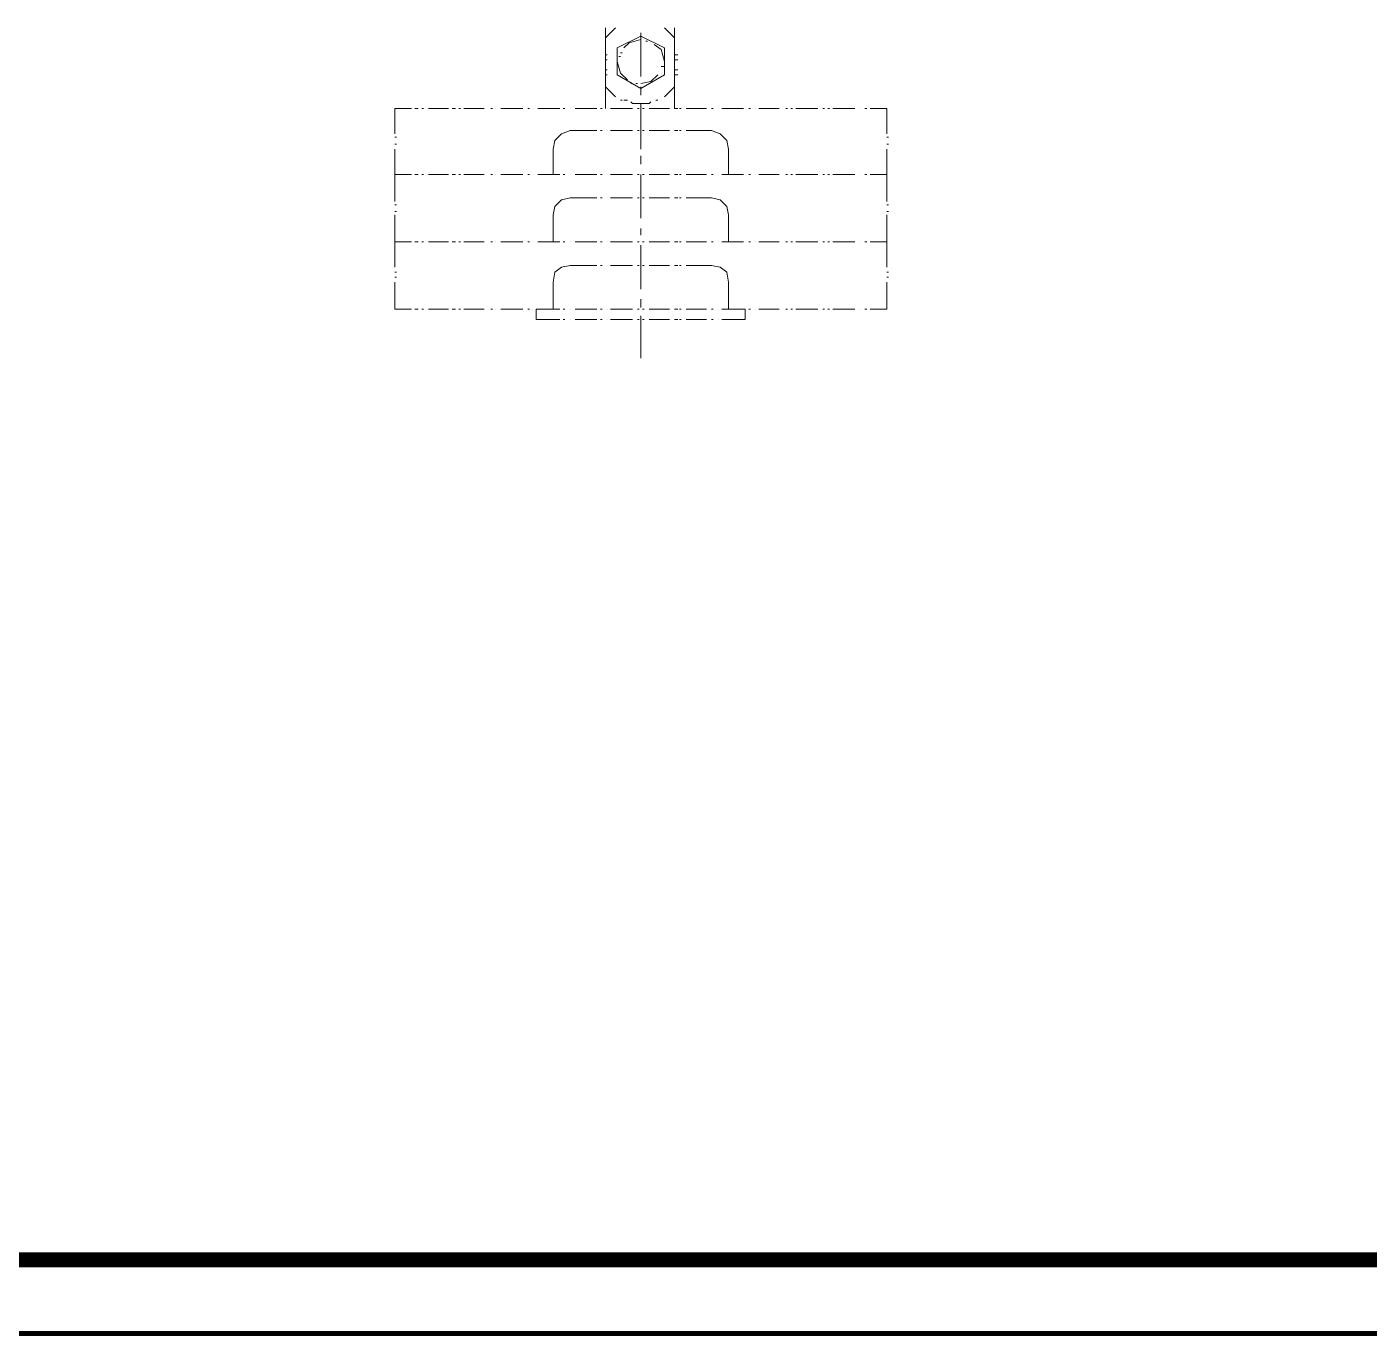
# Model space of a CAD drawing. Extents: x 457 to 4918, y -67 to 391.
# Drawn here: x 2625.5 to 2716.6, y -67.1 to 21.7 of the extents above; entities that cross this region are included whole.
import ezdxf

# ---------------------------------------------------------------- set-up
doc = ezdxf.new("R2010")
doc.units = 0
doc.header["$LTSCALE"] = 40
doc.header["$MEASUREMENT"] = 0
doc.layers.get('0').update_dxf_attribs({"linetype": 'CONTINUOUS'})
doc.layers.add('TK', color=1, linetype='CONTINUOUS')

msp = doc.modelspace()

# ---------------------------------------------------------------- linework, layer by layer
at = {"const_width": 0.35}
msp.add_lwpolyline([(2520.536, -66.9), (2940.536, -66.9), (2940.536, 230.1), (2520.536, 230.1)], close=True, dxfattribs=at)
at = {"color": 0, "lineweight": 9}
for points in [[(2665.459, 21.628), (2664.773, 20.942)], [(2667.173, 20.828), (2666.373, 20.599), (2666.03, 20.256)], [(2668.773, 19.342), (2668.545, 20.142), (2668.087, 20.485)], [(2665.573, 19.342), (2665.801, 18.542), (2666.259, 18.085)], [(2664.773, 19.113), (2664.773, 17.627)], [(2667.173, 17.856), (2667.859, 17.97), (2668.316, 18.427)], [(2669.459, 19.113), (2669.459, 17.627)], [(2664.773, 17.97), (2664.773, 16.141)], [(2668.773, 16.942), (2669.459, 17.627)], [(2669.459, 17.97), (2669.459, 16.141)], [(2666.487, 16.599), (2666.602, 16.484), (2667.745, 16.484), (2667.859, 16.599)], [(2682.718, 16.141), (2683.861, 16.141)], [(2662.372, 14.656), (2661.801, 14.427), (2661.344, 13.97), (2661.229, 13.398)], [(2670.259, 14.656), (2671.974, 14.656)], [(2673.117, 11.684), (2673.117, 13.398), (2673.002, 13.97), (2672.545, 14.427), (2671.974, 14.656)], [(2650.485, 13.398), (2650.485, 11.684)], [(2661.229, 13.398), (2661.229, 11.684)], [(2683.861, 13.398), (2683.861, 11.684)], [(2682.718, 11.684), (2683.861, 11.684)], [(2682.718, 11.684), (2683.861, 11.684)], [(2662.372, 10.084), (2661.801, 9.969), (2661.344, 9.512), (2661.229, 8.941)], [(2670.259, 10.084), (2671.974, 10.084)], [(2673.117, 7.112), (2673.117, 8.941), (2673.002, 9.512), (2672.545, 9.969), (2671.974, 10.084)], [(2650.485, 8.941), (2650.485, 7.112)], [(2661.229, 8.941), (2661.229, 7.112)], [(2683.861, 8.941), (2683.861, 7.112)], [(2682.718, 7.112), (2683.861, 7.112)], [(2682.718, 7.112), (2683.861, 7.112)], [(2662.372, 5.512), (2661.801, 5.397), (2661.344, 5.054), (2661.229, 4.369)], [(2670.259, 5.512), (2671.974, 5.512)], [(2673.117, 2.54), (2673.117, 4.369), (2673.002, 5.054), (2672.545, 5.397), (2671.974, 5.512)], [(2650.485, 4.369), (2650.485, 2.54)], [(2661.229, 4.369), (2661.229, 2.54)], [(2683.861, 4.369), (2683.861, 2.54)], [(2667.173, 2.083), (2667.173, -0.775)], [(2672.659, 2.54), (2674.26, 2.54)], [(2672.659, 1.854), (2674.26, 1.854)], [(2682.718, 2.54), (2683.861, 2.54)]]:
    msp.add_lwpolyline(points, dxfattribs=at)
msp.add_lwpolyline([(2665.573, 20.256), (2665.573, 18.427), (2667.173, 17.513), (2668.773, 18.427), (2668.773, 20.256), (2667.173, 21.056)], close=True, dxfattribs=at)
for points in [[(2664.773, 21.628), (2664.773, 21.628), (2664.773, 20.256), (2664.773, 20.256)], [(2664.773, 20.942), (2664.773, 20.942), (2664.773, 19.113), (2664.773, 19.113)], [(2667.173, 21.285), (2667.173, 21.285), (2667.173, 18.313), (2667.173, 18.313)], [(2669.459, 20.942), (2669.459, 20.942), (2668.773, 21.628), (2668.773, 21.628)], [(2669.459, 21.628), (2669.459, 21.628), (2669.459, 20.256), (2669.459, 20.256)], [(2669.459, 20.942), (2669.459, 20.942), (2669.459, 19.113), (2669.459, 19.113)], [(2667.516, 20.713), (2667.516, 20.713), (2667.63, 20.713), (2667.63, 20.713)], [(2667.859, 20.599), (2667.859, 20.599), (2667.859, 20.599), (2667.859, 20.599)], [(2664.773, 19.799), (2664.773, 19.799), (2664.887, 19.799), (2664.887, 19.799)], [(2664.773, 19.456), (2664.773, 19.456), (2664.887, 19.456), (2664.887, 19.456)], [(2665.687, 19.685), (2665.687, 19.685), (2665.801, 19.685), (2665.801, 19.685)], [(2665.801, 19.913), (2665.801, 19.913), (2665.916, 19.913), (2665.916, 19.913)], [(2668.773, 19.342), (2668.773, 19.342), (2668.773, 19.342), (2668.773, 19.342)], [(2669.459, 19.799), (2669.459, 19.799), (2669.688, 19.799), (2669.688, 19.799)], [(2669.459, 19.456), (2669.459, 19.456), (2669.688, 19.456), (2669.688, 19.456)], [(2664.773, 18.77), (2664.773, 18.77), (2664.887, 18.77), (2664.887, 18.77)], [(2664.773, 18.427), (2664.773, 18.427), (2664.887, 18.427), (2664.887, 18.427)], [(2668.545, 18.999), (2668.545, 18.999), (2668.773, 18.999), (2668.773, 18.999)], [(2668.545, 18.542), (2668.545, 18.542), (2668.545, 18.542), (2668.545, 18.542)], [(2669.459, 18.77), (2669.459, 18.77), (2669.688, 18.77), (2669.688, 18.77)], [(2669.459, 18.427), (2669.459, 18.427), (2669.688, 18.427), (2669.688, 18.427)], [(2664.773, 17.627), (2664.773, 17.627), (2665.459, 16.942), (2665.459, 16.942)], [(2666.487, 17.856), (2666.487, 17.856), (2666.602, 17.856), (2666.602, 17.856)], [(2666.83, 17.856), (2666.83, 17.856), (2666.944, 17.856), (2666.944, 17.856)], [(2667.173, 17.627), (2667.173, 17.627), (2667.173, 17.056), (2667.173, 17.056)], [(2665.801, 16.713), (2665.801, 16.713), (2665.916, 16.713), (2665.916, 16.713)], [(2666.03, 16.713), (2666.03, 16.713), (2666.259, 16.713), (2666.259, 16.713)], [(2667.173, 16.484), (2667.173, 16.484), (2667.173, 13.398), (2667.173, 13.398)], [(2668.202, 16.713), (2668.202, 16.713), (2668.316, 16.713), (2668.316, 16.713)], [(2668.545, 16.713), (2668.545, 16.713), (2668.545, 16.713), (2668.545, 16.713)], [(2650.485, 16.141), (2650.485, 16.141), (2651.628, 16.141), (2651.628, 16.141)], [(2650.485, 16.141), (2650.485, 16.141), (2650.485, 14.427), (2650.485, 14.427)], [(2651.857, 16.141), (2651.857, 16.141), (2652.085, 16.141), (2652.085, 16.141)], [(2652.314, 16.141), (2652.314, 16.141), (2652.428, 16.141), (2652.428, 16.141)], [(2652.771, 16.141), (2652.771, 16.141), (2654.143, 16.141), (2654.143, 16.141)], [(2654.371, 16.141), (2654.371, 16.141), (2654.6, 16.141), (2654.6, 16.141)], [(2654.829, 16.141), (2654.829, 16.141), (2654.943, 16.141), (2654.943, 16.141)], [(2655.172, 16.141), (2655.172, 16.141), (2656.543, 16.141), (2656.543, 16.141)], [(2657, 16.141), (2657, 16.141), (2657.115, 16.141), (2657.115, 16.141)], [(2657.343, 16.141), (2657.343, 16.141), (2657.343, 16.141), (2657.343, 16.141)], [(2657.686, 16.141), (2657.686, 16.141), (2659.172, 16.141), (2659.172, 16.141)], [(2659.515, 16.141), (2659.515, 16.141), (2659.629, 16.141), (2659.629, 16.141)], [(2659.858, 16.141), (2659.858, 16.141), (2659.858, 16.141), (2659.858, 16.141)], [(2660.201, 16.141), (2660.201, 16.141), (2661.687, 16.141), (2661.687, 16.141)], [(2661.915, 16.141), (2661.915, 16.141), (2662.03, 16.141), (2662.03, 16.141)], [(2662.372, 16.141), (2662.372, 16.141), (2662.372, 16.141), (2662.372, 16.141)], [(2662.715, 16.141), (2662.715, 16.141), (2664.201, 16.141), (2664.201, 16.141)], [(2664.43, 16.141), (2664.43, 16.141), (2664.544, 16.141), (2664.544, 16.141)], [(2664.887, 16.141), (2664.887, 16.141), (2664.887, 16.141), (2664.887, 16.141)], [(2665.116, 16.141), (2665.116, 16.141), (2666.602, 16.141), (2666.602, 16.141)], [(2666.944, 16.141), (2666.944, 16.141), (2667.059, 16.141), (2667.059, 16.141)], [(2667.287, 16.141), (2667.287, 16.141), (2667.402, 16.141), (2667.402, 16.141)], [(2667.745, 16.141), (2667.745, 16.141), (2669.116, 16.141), (2669.116, 16.141)], [(2669.459, 16.141), (2669.459, 16.141), (2669.688, 16.141), (2669.688, 16.141)], [(2669.802, 16.141), (2669.802, 16.141), (2669.916, 16.141), (2669.916, 16.141)], [(2670.259, 16.141), (2670.259, 16.141), (2671.631, 16.141), (2671.631, 16.141)], [(2671.974, 16.141), (2671.974, 16.141), (2672.088, 16.141), (2672.088, 16.141)], [(2672.431, 16.141), (2672.431, 16.141), (2672.431, 16.141), (2672.431, 16.141)], [(2672.659, 16.141), (2672.659, 16.141), (2674.145, 16.141), (2674.145, 16.141)], [(2674.488, 16.141), (2674.488, 16.141), (2674.603, 16.141), (2674.603, 16.141)], [(2674.945, 16.141), (2674.945, 16.141), (2674.945, 16.141), (2674.945, 16.141)], [(2675.174, 16.141), (2675.174, 16.141), (2676.546, 16.141), (2676.546, 16.141)], [(2677.003, 16.141), (2677.003, 16.141), (2677.117, 16.141), (2677.117, 16.141)], [(2677.346, 16.141), (2677.346, 16.141), (2677.46, 16.141), (2677.46, 16.141)], [(2677.689, 16.141), (2677.689, 16.141), (2679.175, 16.141), (2679.175, 16.141)], [(2679.517, 16.141), (2679.517, 16.141), (2679.632, 16.141), (2679.632, 16.141)], [(2679.86, 16.141), (2679.86, 16.141), (2679.975, 16.141), (2679.975, 16.141)], [(2680.203, 16.141), (2680.203, 16.141), (2681.689, 16.141), (2681.689, 16.141)], [(2682.032, 16.141), (2682.032, 16.141), (2682.032, 16.141), (2682.032, 16.141)], [(2682.375, 16.141), (2682.375, 16.141), (2682.489, 16.141), (2682.489, 16.141)], [(2683.861, 16.141), (2683.861, 16.141), (2683.861, 14.427), (2683.861, 14.427)], [(2662.372, 14.656), (2662.372, 14.656), (2664.201, 14.656), (2664.201, 14.656)], [(2664.43, 14.656), (2664.43, 14.656), (2664.544, 14.656), (2664.544, 14.656)], [(2664.887, 14.656), (2664.887, 14.656), (2664.887, 14.656), (2664.887, 14.656)], [(2665.116, 14.656), (2665.116, 14.656), (2666.602, 14.656), (2666.602, 14.656)], [(2666.944, 14.656), (2666.944, 14.656), (2667.059, 14.656), (2667.059, 14.656)], [(2667.287, 14.656), (2667.287, 14.656), (2667.402, 14.656), (2667.402, 14.656)], [(2667.745, 14.656), (2667.745, 14.656), (2669.116, 14.656), (2669.116, 14.656)], [(2669.459, 14.656), (2669.459, 14.656), (2669.688, 14.656), (2669.688, 14.656)], [(2669.802, 14.656), (2669.802, 14.656), (2669.916, 14.656), (2669.916, 14.656)], [(2650.485, 14.198), (2650.485, 14.198), (2650.6, 14.198), (2650.6, 14.198)], [(2650.485, 13.741), (2650.485, 13.741), (2650.6, 13.741), (2650.6, 13.741)], [(2683.861, 14.198), (2683.861, 14.198), (2683.975, 14.198), (2683.975, 14.198)], [(2683.861, 13.741), (2683.861, 13.741), (2683.975, 13.741), (2683.975, 13.741)], [(2667.173, 12.941), (2667.173, 12.941), (2667.173, 12.37), (2667.173, 12.37)], [(2650.485, 11.684), (2650.485, 11.684), (2651.628, 11.684), (2651.628, 11.684)], [(2650.485, 11.684), (2650.485, 11.684), (2650.485, 9.855), (2650.485, 9.855)], [(2650.485, 11.684), (2650.485, 11.684), (2651.628, 11.684), (2651.628, 11.684)], [(2651.857, 11.684), (2651.857, 11.684), (2652.085, 11.684), (2652.085, 11.684)], [(2651.857, 11.684), (2651.857, 11.684), (2652.085, 11.684), (2652.085, 11.684)], [(2652.314, 11.684), (2652.314, 11.684), (2652.428, 11.684), (2652.428, 11.684)], [(2652.314, 11.684), (2652.314, 11.684), (2652.428, 11.684), (2652.428, 11.684)], [(2652.771, 11.684), (2652.771, 11.684), (2654.143, 11.684), (2654.143, 11.684)], [(2652.771, 11.684), (2652.771, 11.684), (2654.143, 11.684), (2654.143, 11.684)], [(2654.371, 11.684), (2654.371, 11.684), (2654.6, 11.684), (2654.6, 11.684)], [(2654.371, 11.684), (2654.371, 11.684), (2654.6, 11.684), (2654.6, 11.684)], [(2654.829, 11.684), (2654.829, 11.684), (2654.943, 11.684), (2654.943, 11.684)], [(2654.829, 11.684), (2654.829, 11.684), (2654.943, 11.684), (2654.943, 11.684)], [(2655.172, 11.684), (2655.172, 11.684), (2656.543, 11.684), (2656.543, 11.684)], [(2655.172, 11.684), (2655.172, 11.684), (2656.543, 11.684), (2656.543, 11.684)], [(2657, 11.684), (2657, 11.684), (2657.115, 11.684), (2657.115, 11.684)], [(2657, 11.684), (2657, 11.684), (2657.115, 11.684), (2657.115, 11.684)], [(2657.343, 11.684), (2657.343, 11.684), (2657.343, 11.684), (2657.343, 11.684)], [(2657.343, 11.684), (2657.343, 11.684), (2657.343, 11.684), (2657.343, 11.684)], [(2657.686, 11.684), (2657.686, 11.684), (2659.172, 11.684), (2659.172, 11.684)], [(2657.686, 11.684), (2657.686, 11.684), (2659.172, 11.684), (2659.172, 11.684)], [(2659.515, 11.684), (2659.515, 11.684), (2659.629, 11.684), (2659.629, 11.684)], [(2659.515, 11.684), (2659.515, 11.684), (2659.629, 11.684), (2659.629, 11.684)], [(2659.858, 11.684), (2659.858, 11.684), (2659.858, 11.684), (2659.858, 11.684)], [(2659.858, 11.684), (2659.858, 11.684), (2659.858, 11.684), (2659.858, 11.684)], [(2660.201, 11.684), (2660.201, 11.684), (2661.687, 11.684), (2661.687, 11.684)], [(2660.201, 11.684), (2660.201, 11.684), (2661.687, 11.684), (2661.687, 11.684)], [(2661.915, 11.684), (2661.915, 11.684), (2662.03, 11.684), (2662.03, 11.684)], [(2661.915, 11.684), (2661.915, 11.684), (2662.03, 11.684), (2662.03, 11.684)], [(2662.372, 11.684), (2662.372, 11.684), (2662.372, 11.684), (2662.372, 11.684)], [(2662.372, 11.684), (2662.372, 11.684), (2662.372, 11.684), (2662.372, 11.684)], [(2662.715, 11.684), (2662.715, 11.684), (2664.201, 11.684), (2664.201, 11.684)], [(2662.715, 11.684), (2662.715, 11.684), (2664.201, 11.684), (2664.201, 11.684)], [(2664.43, 11.684), (2664.43, 11.684), (2664.544, 11.684), (2664.544, 11.684)], [(2664.43, 11.684), (2664.43, 11.684), (2664.544, 11.684), (2664.544, 11.684)], [(2664.887, 11.684), (2664.887, 11.684), (2664.887, 11.684), (2664.887, 11.684)], [(2664.887, 11.684), (2664.887, 11.684), (2664.887, 11.684), (2664.887, 11.684)], [(2665.116, 11.684), (2665.116, 11.684), (2666.602, 11.684), (2666.602, 11.684)], [(2665.116, 11.684), (2665.116, 11.684), (2666.602, 11.684), (2666.602, 11.684)], [(2666.944, 11.684), (2666.944, 11.684), (2667.059, 11.684), (2667.059, 11.684)], [(2666.944, 11.684), (2666.944, 11.684), (2667.059, 11.684), (2667.059, 11.684)], [(2667.173, 11.684), (2667.173, 11.684), (2667.173, 8.712), (2667.173, 8.712)], [(2667.287, 11.684), (2667.287, 11.684), (2667.402, 11.684), (2667.402, 11.684)], [(2667.287, 11.684), (2667.287, 11.684), (2667.402, 11.684), (2667.402, 11.684)], [(2667.745, 11.684), (2667.745, 11.684), (2669.116, 11.684), (2669.116, 11.684)], [(2667.745, 11.684), (2667.745, 11.684), (2669.116, 11.684), (2669.116, 11.684)], [(2669.459, 11.684), (2669.459, 11.684), (2669.688, 11.684), (2669.688, 11.684)], [(2669.459, 11.684), (2669.459, 11.684), (2669.688, 11.684), (2669.688, 11.684)], [(2669.802, 11.684), (2669.802, 11.684), (2669.916, 11.684), (2669.916, 11.684)], [(2669.802, 11.684), (2669.802, 11.684), (2669.916, 11.684), (2669.916, 11.684)], [(2670.259, 11.684), (2670.259, 11.684), (2671.631, 11.684), (2671.631, 11.684)], [(2670.259, 11.684), (2670.259, 11.684), (2671.631, 11.684), (2671.631, 11.684)], [(2671.974, 11.684), (2671.974, 11.684), (2672.088, 11.684), (2672.088, 11.684)], [(2671.974, 11.684), (2671.974, 11.684), (2672.088, 11.684), (2672.088, 11.684)], [(2672.431, 11.684), (2672.431, 11.684), (2672.431, 11.684), (2672.431, 11.684)], [(2672.431, 11.684), (2672.431, 11.684), (2672.431, 11.684), (2672.431, 11.684)], [(2672.659, 11.684), (2672.659, 11.684), (2674.145, 11.684), (2674.145, 11.684)], [(2672.659, 11.684), (2672.659, 11.684), (2674.145, 11.684), (2674.145, 11.684)], [(2674.488, 11.684), (2674.488, 11.684), (2674.603, 11.684), (2674.603, 11.684)], [(2674.488, 11.684), (2674.488, 11.684), (2674.603, 11.684), (2674.603, 11.684)], [(2674.945, 11.684), (2674.945, 11.684), (2674.945, 11.684), (2674.945, 11.684)], [(2674.945, 11.684), (2674.945, 11.684), (2674.945, 11.684), (2674.945, 11.684)], [(2675.174, 11.684), (2675.174, 11.684), (2676.546, 11.684), (2676.546, 11.684)], [(2675.174, 11.684), (2675.174, 11.684), (2676.546, 11.684), (2676.546, 11.684)], [(2677.003, 11.684), (2677.003, 11.684), (2677.117, 11.684), (2677.117, 11.684)], [(2677.003, 11.684), (2677.003, 11.684), (2677.117, 11.684), (2677.117, 11.684)], [(2677.346, 11.684), (2677.346, 11.684), (2677.46, 11.684), (2677.46, 11.684)], [(2677.346, 11.684), (2677.346, 11.684), (2677.46, 11.684), (2677.46, 11.684)], [(2677.689, 11.684), (2677.689, 11.684), (2679.175, 11.684), (2679.175, 11.684)], [(2677.689, 11.684), (2677.689, 11.684), (2679.175, 11.684), (2679.175, 11.684)], [(2679.517, 11.684), (2679.517, 11.684), (2679.632, 11.684), (2679.632, 11.684)], [(2679.517, 11.684), (2679.517, 11.684), (2679.632, 11.684), (2679.632, 11.684)], [(2679.86, 11.684), (2679.86, 11.684), (2679.975, 11.684), (2679.975, 11.684)], [(2679.86, 11.684), (2679.86, 11.684), (2679.975, 11.684), (2679.975, 11.684)], [(2680.203, 11.684), (2680.203, 11.684), (2681.689, 11.684), (2681.689, 11.684)], [(2680.203, 11.684), (2680.203, 11.684), (2681.689, 11.684), (2681.689, 11.684)], [(2682.032, 11.684), (2682.032, 11.684), (2682.032, 11.684), (2682.032, 11.684)], [(2682.032, 11.684), (2682.032, 11.684), (2682.032, 11.684), (2682.032, 11.684)], [(2682.375, 11.684), (2682.375, 11.684), (2682.489, 11.684), (2682.489, 11.684)], [(2682.375, 11.684), (2682.375, 11.684), (2682.489, 11.684), (2682.489, 11.684)], [(2683.861, 11.684), (2683.861, 11.684), (2683.861, 9.855), (2683.861, 9.855)], [(2662.372, 10.084), (2662.372, 10.084), (2664.201, 10.084), (2664.201, 10.084)], [(2664.43, 10.084), (2664.43, 10.084), (2664.544, 10.084), (2664.544, 10.084)], [(2664.887, 10.084), (2664.887, 10.084), (2664.887, 10.084), (2664.887, 10.084)], [(2665.116, 10.084), (2665.116, 10.084), (2666.602, 10.084), (2666.602, 10.084)], [(2666.944, 10.084), (2666.944, 10.084), (2667.059, 10.084), (2667.059, 10.084)], [(2667.287, 10.084), (2667.287, 10.084), (2667.402, 10.084), (2667.402, 10.084)], [(2667.745, 10.084), (2667.745, 10.084), (2669.116, 10.084), (2669.116, 10.084)], [(2669.459, 10.084), (2669.459, 10.084), (2669.688, 10.084), (2669.688, 10.084)], [(2669.802, 10.084), (2669.802, 10.084), (2669.916, 10.084), (2669.916, 10.084)], [(2650.485, 9.626), (2650.485, 9.626), (2650.6, 9.626), (2650.6, 9.626)], [(2650.485, 9.169), (2650.485, 9.169), (2650.6, 9.169), (2650.6, 9.169)], [(2683.861, 9.626), (2683.861, 9.626), (2683.975, 9.626), (2683.975, 9.626)], [(2683.861, 9.169), (2683.861, 9.169), (2683.975, 9.169), (2683.975, 9.169)], [(2667.173, 8.026), (2667.173, 8.026), (2667.173, 7.569), (2667.173, 7.569)], [(2650.485, 7.112), (2650.485, 7.112), (2651.628, 7.112), (2651.628, 7.112)], [(2650.485, 7.112), (2650.485, 7.112), (2650.485, 5.397), (2650.485, 5.397)], [(2650.485, 7.112), (2650.485, 7.112), (2651.628, 7.112), (2651.628, 7.112)], [(2651.857, 7.112), (2651.857, 7.112), (2652.085, 7.112), (2652.085, 7.112)], [(2651.857, 7.112), (2651.857, 7.112), (2652.085, 7.112), (2652.085, 7.112)], [(2652.314, 7.112), (2652.314, 7.112), (2652.428, 7.112), (2652.428, 7.112)], [(2652.314, 7.112), (2652.314, 7.112), (2652.428, 7.112), (2652.428, 7.112)], [(2652.771, 7.112), (2652.771, 7.112), (2654.143, 7.112), (2654.143, 7.112)], [(2652.771, 7.112), (2652.771, 7.112), (2654.143, 7.112), (2654.143, 7.112)], [(2654.371, 7.112), (2654.371, 7.112), (2654.6, 7.112), (2654.6, 7.112)], [(2654.371, 7.112), (2654.371, 7.112), (2654.6, 7.112), (2654.6, 7.112)], [(2654.829, 7.112), (2654.829, 7.112), (2654.943, 7.112), (2654.943, 7.112)], [(2654.829, 7.112), (2654.829, 7.112), (2654.943, 7.112), (2654.943, 7.112)], [(2655.172, 7.112), (2655.172, 7.112), (2656.543, 7.112), (2656.543, 7.112)], [(2655.172, 7.112), (2655.172, 7.112), (2656.543, 7.112), (2656.543, 7.112)], [(2657, 7.112), (2657, 7.112), (2657.115, 7.112), (2657.115, 7.112)], [(2657, 7.112), (2657, 7.112), (2657.115, 7.112), (2657.115, 7.112)], [(2657.343, 7.112), (2657.343, 7.112), (2657.343, 7.112), (2657.343, 7.112)], [(2657.343, 7.112), (2657.343, 7.112), (2657.343, 7.112), (2657.343, 7.112)], [(2657.686, 7.112), (2657.686, 7.112), (2659.172, 7.112), (2659.172, 7.112)], [(2657.686, 7.112), (2657.686, 7.112), (2659.172, 7.112), (2659.172, 7.112)], [(2659.515, 7.112), (2659.515, 7.112), (2659.629, 7.112), (2659.629, 7.112)], [(2659.515, 7.112), (2659.515, 7.112), (2659.629, 7.112), (2659.629, 7.112)], [(2659.858, 7.112), (2659.858, 7.112), (2659.858, 7.112), (2659.858, 7.112)], [(2659.858, 7.112), (2659.858, 7.112), (2659.858, 7.112), (2659.858, 7.112)], [(2660.201, 7.112), (2660.201, 7.112), (2661.687, 7.112), (2661.687, 7.112)], [(2660.201, 7.112), (2660.201, 7.112), (2661.687, 7.112), (2661.687, 7.112)], [(2661.915, 7.112), (2661.915, 7.112), (2662.03, 7.112), (2662.03, 7.112)], [(2661.915, 7.112), (2661.915, 7.112), (2662.03, 7.112), (2662.03, 7.112)], [(2662.372, 7.112), (2662.372, 7.112), (2662.372, 7.112), (2662.372, 7.112)], [(2662.372, 7.112), (2662.372, 7.112), (2662.372, 7.112), (2662.372, 7.112)], [(2662.715, 7.112), (2662.715, 7.112), (2664.201, 7.112), (2664.201, 7.112)], [(2662.715, 7.112), (2662.715, 7.112), (2664.201, 7.112), (2664.201, 7.112)], [(2664.43, 7.112), (2664.43, 7.112), (2664.544, 7.112), (2664.544, 7.112)], [(2664.43, 7.112), (2664.43, 7.112), (2664.544, 7.112), (2664.544, 7.112)], [(2664.887, 7.112), (2664.887, 7.112), (2664.887, 7.112), (2664.887, 7.112)], [(2664.887, 7.112), (2664.887, 7.112), (2664.887, 7.112), (2664.887, 7.112)], [(2665.116, 7.112), (2665.116, 7.112), (2666.602, 7.112), (2666.602, 7.112)], [(2665.116, 7.112), (2665.116, 7.112), (2666.602, 7.112), (2666.602, 7.112)], [(2666.944, 7.112), (2666.944, 7.112), (2667.059, 7.112), (2667.059, 7.112)], [(2666.944, 7.112), (2666.944, 7.112), (2667.059, 7.112), (2667.059, 7.112)], [(2667.173, 6.883), (2667.173, 6.883), (2667.173, 3.911), (2667.173, 3.911)], [(2667.287, 7.112), (2667.287, 7.112), (2667.402, 7.112), (2667.402, 7.112)], [(2667.287, 7.112), (2667.287, 7.112), (2667.402, 7.112), (2667.402, 7.112)], [(2667.745, 7.112), (2667.745, 7.112), (2669.116, 7.112), (2669.116, 7.112)], [(2667.745, 7.112), (2667.745, 7.112), (2669.116, 7.112), (2669.116, 7.112)], [(2669.459, 7.112), (2669.459, 7.112), (2669.688, 7.112), (2669.688, 7.112)], [(2669.459, 7.112), (2669.459, 7.112), (2669.688, 7.112), (2669.688, 7.112)], [(2669.802, 7.112), (2669.802, 7.112), (2669.916, 7.112), (2669.916, 7.112)], [(2669.802, 7.112), (2669.802, 7.112), (2669.916, 7.112), (2669.916, 7.112)], [(2670.259, 7.112), (2670.259, 7.112), (2671.631, 7.112), (2671.631, 7.112)], [(2670.259, 7.112), (2670.259, 7.112), (2671.631, 7.112), (2671.631, 7.112)], [(2671.974, 7.112), (2671.974, 7.112), (2672.088, 7.112), (2672.088, 7.112)], [(2671.974, 7.112), (2671.974, 7.112), (2672.088, 7.112), (2672.088, 7.112)], [(2672.431, 7.112), (2672.431, 7.112), (2672.431, 7.112), (2672.431, 7.112)], [(2672.431, 7.112), (2672.431, 7.112), (2672.431, 7.112), (2672.431, 7.112)], [(2672.659, 7.112), (2672.659, 7.112), (2674.145, 7.112), (2674.145, 7.112)], [(2672.659, 7.112), (2672.659, 7.112), (2674.145, 7.112), (2674.145, 7.112)], [(2674.488, 7.112), (2674.488, 7.112), (2674.603, 7.112), (2674.603, 7.112)], [(2674.488, 7.112), (2674.488, 7.112), (2674.603, 7.112), (2674.603, 7.112)], [(2674.945, 7.112), (2674.945, 7.112), (2674.945, 7.112), (2674.945, 7.112)], [(2674.945, 7.112), (2674.945, 7.112), (2674.945, 7.112), (2674.945, 7.112)], [(2675.174, 7.112), (2675.174, 7.112), (2676.546, 7.112), (2676.546, 7.112)], [(2675.174, 7.112), (2675.174, 7.112), (2676.546, 7.112), (2676.546, 7.112)], [(2677.003, 7.112), (2677.003, 7.112), (2677.117, 7.112), (2677.117, 7.112)], [(2677.003, 7.112), (2677.003, 7.112), (2677.117, 7.112), (2677.117, 7.112)], [(2677.346, 7.112), (2677.346, 7.112), (2677.46, 7.112), (2677.46, 7.112)], [(2677.346, 7.112), (2677.346, 7.112), (2677.46, 7.112), (2677.46, 7.112)], [(2677.689, 7.112), (2677.689, 7.112), (2679.175, 7.112), (2679.175, 7.112)], [(2677.689, 7.112), (2677.689, 7.112), (2679.175, 7.112), (2679.175, 7.112)], [(2679.517, 7.112), (2679.517, 7.112), (2679.632, 7.112), (2679.632, 7.112)], [(2679.517, 7.112), (2679.517, 7.112), (2679.632, 7.112), (2679.632, 7.112)], [(2679.86, 7.112), (2679.86, 7.112), (2679.975, 7.112), (2679.975, 7.112)], [(2679.86, 7.112), (2679.86, 7.112), (2679.975, 7.112), (2679.975, 7.112)], [(2680.203, 7.112), (2680.203, 7.112), (2681.689, 7.112), (2681.689, 7.112)], [(2680.203, 7.112), (2680.203, 7.112), (2681.689, 7.112), (2681.689, 7.112)], [(2682.032, 7.112), (2682.032, 7.112), (2682.032, 7.112), (2682.032, 7.112)], [(2682.032, 7.112), (2682.032, 7.112), (2682.032, 7.112), (2682.032, 7.112)], [(2682.375, 7.112), (2682.375, 7.112), (2682.489, 7.112), (2682.489, 7.112)], [(2682.375, 7.112), (2682.375, 7.112), (2682.489, 7.112), (2682.489, 7.112)], [(2683.861, 7.112), (2683.861, 7.112), (2683.861, 5.397), (2683.861, 5.397)], [(2662.372, 5.512), (2662.372, 5.512), (2664.201, 5.512), (2664.201, 5.512)], [(2664.43, 5.512), (2664.43, 5.512), (2664.544, 5.512), (2664.544, 5.512)], [(2664.887, 5.512), (2664.887, 5.512), (2664.887, 5.512), (2664.887, 5.512)], [(2665.116, 5.512), (2665.116, 5.512), (2666.602, 5.512), (2666.602, 5.512)], [(2666.944, 5.512), (2666.944, 5.512), (2667.059, 5.512), (2667.059, 5.512)], [(2667.287, 5.512), (2667.287, 5.512), (2667.402, 5.512), (2667.402, 5.512)], [(2667.745, 5.512), (2667.745, 5.512), (2669.116, 5.512), (2669.116, 5.512)], [(2669.459, 5.512), (2669.459, 5.512), (2669.688, 5.512), (2669.688, 5.512)], [(2669.802, 5.512), (2669.802, 5.512), (2669.916, 5.512), (2669.916, 5.512)], [(2650.485, 5.054), (2650.485, 5.054), (2650.6, 5.054), (2650.6, 5.054)], [(2650.485, 4.711), (2650.485, 4.711), (2650.6, 4.711), (2650.6, 4.711)], [(2683.861, 5.054), (2683.861, 5.054), (2683.975, 5.054), (2683.975, 5.054)], [(2683.861, 4.711), (2683.861, 4.711), (2683.975, 4.711), (2683.975, 4.711)], [(2667.173, 3.226), (2667.173, 3.226), (2667.173, 2.654), (2667.173, 2.654)], [(2650.485, 2.54), (2650.485, 2.54), (2651.628, 2.54), (2651.628, 2.54)], [(2651.857, 2.54), (2651.857, 2.54), (2652.085, 2.54), (2652.085, 2.54)], [(2652.314, 2.54), (2652.314, 2.54), (2652.428, 2.54), (2652.428, 2.54)], [(2652.771, 2.54), (2652.771, 2.54), (2654.143, 2.54), (2654.143, 2.54)], [(2654.371, 2.54), (2654.371, 2.54), (2654.6, 2.54), (2654.6, 2.54)], [(2654.829, 2.54), (2654.829, 2.54), (2654.943, 2.54), (2654.943, 2.54)], [(2655.172, 2.54), (2655.172, 2.54), (2656.543, 2.54), (2656.543, 2.54)], [(2657, 2.54), (2657, 2.54), (2657.115, 2.54), (2657.115, 2.54)], [(2657.343, 2.54), (2657.343, 2.54), (2657.343, 2.54), (2657.343, 2.54)], [(2657.686, 2.54), (2657.686, 2.54), (2659.172, 2.54), (2659.172, 2.54)], [(2659.515, 2.54), (2659.515, 2.54), (2659.629, 2.54), (2659.629, 2.54)], [(2659.858, 2.54), (2659.858, 2.54), (2659.858, 2.54), (2659.858, 2.54)], [(2660.086, 2.54), (2660.086, 2.54), (2661.687, 2.54), (2661.687, 2.54)], [(2660.086, 2.54), (2660.086, 2.54), (2660.086, 1.854), (2660.086, 1.854)], [(2660.086, 1.854), (2660.086, 1.854), (2661.687, 1.854), (2661.687, 1.854)], [(2660.201, 2.54), (2660.201, 2.54), (2661.687, 2.54), (2661.687, 2.54)], [(2661.915, 2.54), (2661.915, 2.54), (2662.03, 2.54), (2662.03, 2.54)], [(2661.915, 2.54), (2661.915, 2.54), (2662.03, 2.54), (2662.03, 2.54)], [(2661.915, 1.854), (2661.915, 1.854), (2662.03, 1.854), (2662.03, 1.854)], [(2662.372, 2.54), (2662.372, 2.54), (2662.372, 2.54), (2662.372, 2.54)], [(2662.372, 2.54), (2662.372, 2.54), (2662.372, 2.54), (2662.372, 2.54)], [(2662.372, 1.854), (2662.372, 1.854), (2662.372, 1.854), (2662.372, 1.854)], [(2662.715, 2.54), (2662.715, 2.54), (2664.201, 2.54), (2664.201, 2.54)], [(2662.715, 2.54), (2662.715, 2.54), (2664.201, 2.54), (2664.201, 2.54)], [(2662.715, 1.854), (2662.715, 1.854), (2664.201, 1.854), (2664.201, 1.854)], [(2664.43, 2.54), (2664.43, 2.54), (2664.544, 2.54), (2664.544, 2.54)], [(2664.43, 2.54), (2664.43, 2.54), (2664.544, 2.54), (2664.544, 2.54)], [(2664.43, 1.854), (2664.43, 1.854), (2664.544, 1.854), (2664.544, 1.854)], [(2664.887, 2.54), (2664.887, 2.54), (2664.887, 2.54), (2664.887, 2.54)], [(2664.887, 2.54), (2664.887, 2.54), (2664.887, 2.54), (2664.887, 2.54)], [(2664.887, 1.854), (2664.887, 1.854), (2664.887, 1.854), (2664.887, 1.854)], [(2665.116, 2.54), (2665.116, 2.54), (2666.602, 2.54), (2666.602, 2.54)], [(2665.116, 2.54), (2665.116, 2.54), (2666.602, 2.54), (2666.602, 2.54)], [(2665.116, 1.854), (2665.116, 1.854), (2666.602, 1.854), (2666.602, 1.854)], [(2666.944, 2.54), (2666.944, 2.54), (2667.059, 2.54), (2667.059, 2.54)], [(2666.944, 2.54), (2666.944, 2.54), (2667.059, 2.54), (2667.059, 2.54)], [(2666.944, 1.854), (2666.944, 1.854), (2667.059, 1.854), (2667.059, 1.854)], [(2667.287, 2.54), (2667.287, 2.54), (2667.402, 2.54), (2667.402, 2.54)], [(2667.287, 2.54), (2667.287, 2.54), (2667.402, 2.54), (2667.402, 2.54)], [(2667.287, 1.854), (2667.287, 1.854), (2667.402, 1.854), (2667.402, 1.854)], [(2667.745, 2.54), (2667.745, 2.54), (2669.116, 2.54), (2669.116, 2.54)], [(2667.745, 2.54), (2667.745, 2.54), (2669.116, 2.54), (2669.116, 2.54)], [(2667.745, 1.854), (2667.745, 1.854), (2669.116, 1.854), (2669.116, 1.854)], [(2669.459, 2.54), (2669.459, 2.54), (2669.688, 2.54), (2669.688, 2.54)], [(2669.459, 2.54), (2669.459, 2.54), (2669.688, 2.54), (2669.688, 2.54)], [(2669.459, 1.854), (2669.459, 1.854), (2669.688, 1.854), (2669.688, 1.854)], [(2669.802, 2.54), (2669.802, 2.54), (2669.916, 2.54), (2669.916, 2.54)], [(2669.802, 2.54), (2669.802, 2.54), (2669.916, 2.54), (2669.916, 2.54)], [(2669.802, 1.854), (2669.802, 1.854), (2669.916, 1.854), (2669.916, 1.854)], [(2670.259, 2.54), (2670.259, 2.54), (2671.631, 2.54), (2671.631, 2.54)], [(2670.259, 2.54), (2670.259, 2.54), (2671.631, 2.54), (2671.631, 2.54)], [(2670.259, 1.854), (2670.259, 1.854), (2671.631, 1.854), (2671.631, 1.854)], [(2671.974, 2.54), (2671.974, 2.54), (2672.088, 2.54), (2672.088, 2.54)], [(2671.974, 2.54), (2671.974, 2.54), (2672.088, 2.54), (2672.088, 2.54)], [(2671.974, 1.854), (2671.974, 1.854), (2672.088, 1.854), (2672.088, 1.854)], [(2672.431, 2.54), (2672.431, 2.54), (2672.431, 2.54), (2672.431, 2.54)], [(2672.431, 2.54), (2672.431, 2.54), (2672.431, 2.54), (2672.431, 2.54)], [(2672.431, 1.854), (2672.431, 1.854), (2672.431, 1.854), (2672.431, 1.854)], [(2672.659, 2.54), (2672.659, 2.54), (2674.145, 2.54), (2674.145, 2.54)], [(2674.26, 2.54), (2674.26, 2.54), (2674.26, 1.854), (2674.26, 1.854)], [(2674.488, 2.54), (2674.488, 2.54), (2674.603, 2.54), (2674.603, 2.54)], [(2674.945, 2.54), (2674.945, 2.54), (2674.945, 2.54), (2674.945, 2.54)], [(2675.174, 2.54), (2675.174, 2.54), (2676.546, 2.54), (2676.546, 2.54)], [(2677.003, 2.54), (2677.003, 2.54), (2677.117, 2.54), (2677.117, 2.54)], [(2677.346, 2.54), (2677.346, 2.54), (2677.46, 2.54), (2677.46, 2.54)], [(2677.689, 2.54), (2677.689, 2.54), (2679.175, 2.54), (2679.175, 2.54)], [(2679.517, 2.54), (2679.517, 2.54), (2679.632, 2.54), (2679.632, 2.54)], [(2679.86, 2.54), (2679.86, 2.54), (2679.975, 2.54), (2679.975, 2.54)], [(2680.203, 2.54), (2680.203, 2.54), (2681.689, 2.54), (2681.689, 2.54)], [(2682.032, 2.54), (2682.032, 2.54), (2682.032, 2.54), (2682.032, 2.54)], [(2682.375, 2.54), (2682.375, 2.54), (2682.489, 2.54), (2682.489, 2.54)]]:
    msp.add_open_spline(points, degree=3, dxfattribs=at)
at = {"layer": 'TK', "const_width": 1}
msp.add_lwpolyline([(2545.536, -61.9), (2935.536, -61.9), (2935.536, 225.1), (2545.536, 225.1)], close=True, dxfattribs=at)

doc.saveas('drawing.dxf')
